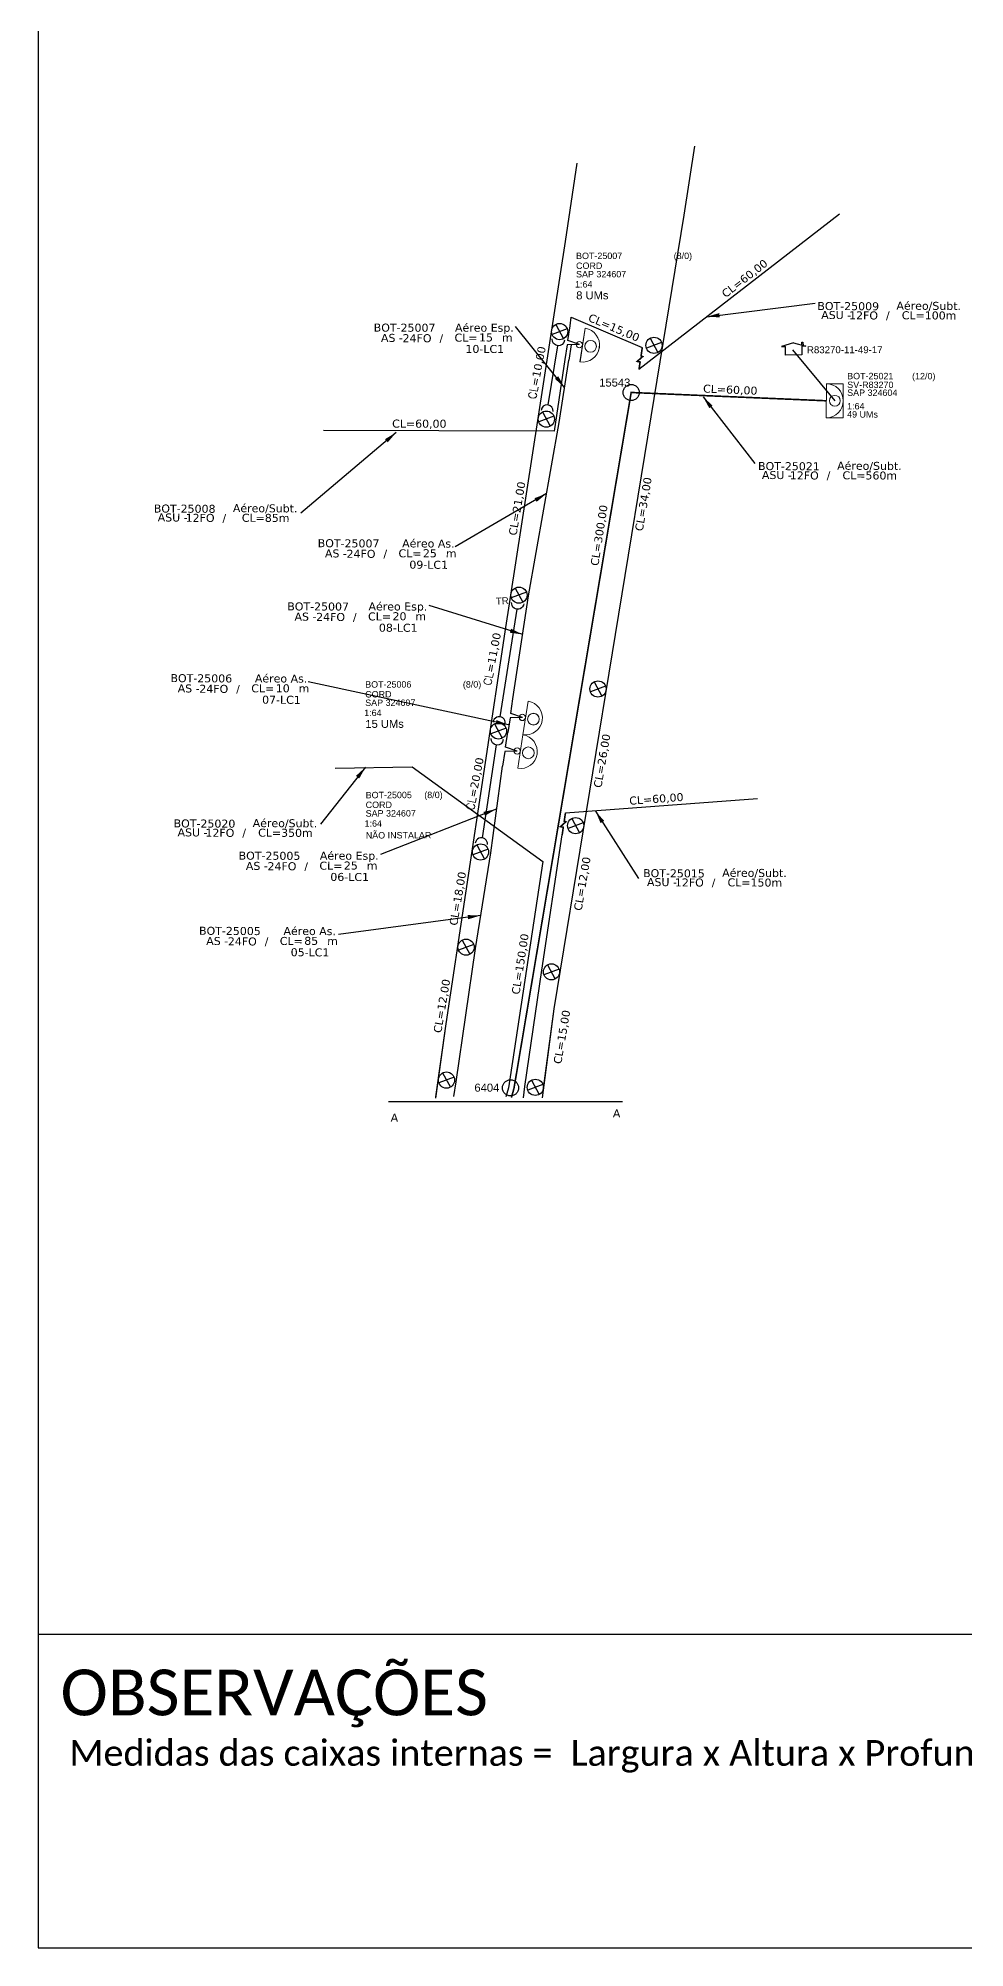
# Model space of a CAD drawing. Extents: x -89 to 749, y 705 to 1299.
# Drawn here: x -89.3 to 54.9, y 705 to 1002 of the extents above; entities that cross this region are included whole.
import ezdxf
from ezdxf.enums import TextEntityAlignment as Align

# ---------------------------------------------------------------- set-up
doc = ezdxf.new("R2010")
doc.units = 0
doc.linetypes.add('PHANTOM2', pattern=[1.25, 0.625, -0.125, 0.125, -0.125, 0.125, -0.125])
for name, color, linetype in [('10.1-Caixas Subterrâneas', 5, 'Continuous'), ('10.4-Postes', 1, 'Continuous'), ('CAP a instalar', 1, 'Continuous'), ('celulas gpon', 7, 'Continuous'), ('label_cabos', 7, 'Continuous'), ('Legenda', 1, 'Continuous'), ('QUADRA', 7, 'Continuous'), ('Subida Lateral', 5, 'Continuous'), ('surveys legendas', 7, 'Continuous')]:
    doc.layers.add(name, color=color, linetype=linetype)
for name, color, linetype, lineweight in [("20.0-LEGENDA DOS CDO'S", 1, 'Continuous', 0), ('20.1-CDO_INTERIOR', 1, 'Continuous', 0), ('20.2-CDO_POSTE', 1, 'Continuous', 5), ('20.6-CORDOALHA_SUPORTE', 7, 'Continuous', 25), ('CORDOALHA_SUPORTE', 7, 'Continuous', 25)]:
    doc.layers.add(name, color=color, linetype=linetype, lineweight=lineweight)
doc.layers.add('DROP DE CLIENTE', color=140, linetype='Continuous', plot=False)
doc.layers.add('EXTRA', color=50, linetype='Continuous', plot=False)
doc.styles.add('ARIAL', font='arial.ttf')
doc.styles.add('DIGICADE', font='arial.ttf')
doc.styles.add('ROMANS', font='romans')
doc.styles.add('siredit', font='verdana.ttf')
doc.styles.get("Standard").update_dxf_attribs({"font": 'arial.ttf'})
doc.styles.add('WMF-Calibri0', font='calibri.ttf')
doc.linetypes.add('FENCELINE1', pattern='A,0.25,-0.1,[133,ltypeshp.shx,S=0.1,R=0,X=-0.1,Y=0],-0.1,1', length=1.45)
doc.dimstyles.new('CC', dxfattribs={"dimtxt": 1, "dimasz": 2, "dimexe": 0.18, "dimexo": 0.0625, "dimgap": 0.09, "dimtad": 0, "dimdec": 0, "dimrnd": 1, "dimzin": 0, "dimdsep": 46, "dimtxsty": 'siredit', "dimblk": 'NONE', "dimcen": 0, "dimse1": 1, "dimse2": 1, "dimsd1": 1, "dimsd2": 1, "dimclrt": 7, "dimadec": 0, "dimazin": 0, "dimtfac": 1, "dimtdec": 0, "dimtofl": 0, "dimtmove": 0, "dimatfit": 3, "dimfxl": 0, "dimtolj": 1, "dimtzin": 0, "dimarcsym": 0})

# ---------------------------------------------------------------- blocks, each defined once
blk = doc.blocks.new('SURVEY_SURVEY')
for p, q in [((0, 0.0000152), (-0.0000151, 0.0000108)), ((-0.0000151, 0.0000108), (-0.0000104, 0.0000108)), ((-0.0000103, 0), (-0.0000103, 0.0000108)), ((0.0000103, 0), (-0.0000103, 0)), ((0, 0.0000152), (0.0000151, 0.0000108)), ((0.0000101, 0.0000159), (0.0000117, 0.0000159)), ((0.0000101, 0.0000123), (0.0000101, 0.0000159)), ((0.0000151, 0.0000108), (0.0000103, 0.0000108)), ((0.0000103, 0.0000108), (0.0000103, 0)), ((0.0000117, 0.0000159), (0.0000117, 0.0000119))]:
    blk.add_line(p, q)
blk = doc.blocks.new('*U72')
at = {"color": 0}
blk.add_line((2.14, -0.58), (-2.1, -0.68), dxfattribs=at)
for centre, radius in [((0, 0.38), 0.733), ((0.03, -1.03), 0.393)]:
    blk.add_circle(centre, radius, dxfattribs=at)
blk.add_arc((0.02, -0.63), 2.12, 1.3782, 181.3782, dxfattribs=at)
blk = doc.blocks.new('Inst CDOE-8 CAIXA DIST OPT CDOE 48F_8D C_SPL OPTAP')
at = {"layer": "20.0-LEGENDA DOS CDO'S", "color": 0}
for tag, p, style, flags in [('ID_ATIVIDADE', (0.12, 6.47), 'ARIAL', 3), ('FATOR', (7.92, 6.47), 'ARIAL', 1), ('QTDE', (0.23, -0.97), 'DIGICADE', 3)]:
    blk.add_attdef(tag, p, '', height=0.8, rotation=0.118, dxfattribs=dict(at, style=style, flags=flags))
at = {"layer": "20.0-LEGENDA DOS CDO'S", "color": 0, "style": 'ARIAL'}
for tag, p, height in [('CORDOALHA', (0.12, 4.02), 0.8), ('FID', (0.12, 5.25), 0.8), ('1:XX', (-0.01, 1.7), 0.8), ('SAP', (0.12, 2.96), 0.8), ('UMS', (0.14, 0.22), 1)]:
    blk.add_attdef(tag, p, '', height=height, rotation=0.118, dxfattribs=at)
blk.add_attdef('FIBRAS_UTILIZADAS', text='', height=0.8, rotation=0.118, dxfattribs=at).set_placement((13.48, 5.26), align=Align.CENTER)
blk = doc.blocks.new('MHMZ')
at = {"linetype": 'PHANTOM2'}
blk.add_circle((0, 0), 0.0000101, dxfattribs=at)
blk = doc.blocks.new('CDOE_CT_POSTE')
at = {"layer": "20.0-LEGENDA DOS CDO'S", "color": 0, "style": 'ARIAL'}
for tag, p in [('CDO_N', (0.12, 5.25)), ('CORDOALHA', (0.12, 4.02)), ('SAP', (0.12, 2.96)), ('1:XX', (0.14, 1.23)), ('UMS', (0.14, 0.22))]:
    blk.add_attdef(tag, p, '', height=0.68, rotation=0.118, dxfattribs=at)
blk.add_attdef('FIBRAS_UTILIZADAS', text='', height=0.68, rotation=0.118, dxfattribs=at).set_placement((7.83, 5.26), align=Align.CENTER)
blk = doc.blocks.new('Inst CORD ALUMINIO 4.8 MM 3F')
at = {"layer": '20.6-CORDOALHA_SUPORTE', "color": 0, "lineweight": 0, "style": 'ROMANS'}
blk.add_attdef('LANCE', text='', height=1, dxfattribs=at).set_placement((-0.54, -2.21), align=Align.RIGHT)
at = {"layer": '20.6-CORDOALHA_SUPORTE', "color": 0, "style": 'siredit'}
blk.add_attdef('QTDE', (-0.54, -2.21), '', height=1, rotation=359.69, dxfattribs=at)
at = {"layer": '20.6-CORDOALHA_SUPORTE', "color": 0, "lineweight": 0, "style": 'ROMANS'}
for tag, p, flags in [('FATOR', (-5.2, -4.44), 3), ('ID_ATIVIDADE', (-5.2, -6.67), 3), ('FID', (-5.2, -8.9), 1)]:
    blk.add_attdef(tag, p, '', height=1, dxfattribs=dict(at, flags=flags))
blk = doc.blocks.new('Inst CB AS CFOA-SM-AS-80-TS-24')
at = {"layer": 'label_cabos', "color": 0, "style": 'siredit'}
for tag, flags, p in [('ID_ATIVIDADE', 3, (1.31, 2.67)), ('FATOR', 1, (11.56, 2.55))]:
    blk.add_attdef(tag, text='', height=1, rotation=359.69, dxfattribs=dict(at, flags=flags)).set_placement(p, align=Align.MIDDLE_CENTER)
for tag, p in [('TIPO_CABO', (1.76, 0)), ('DESTINO_CABO', (3.13, 1.26)), ('CABO', (4.69, -0.05)), ('/', (7.71, -0.05)), ('LANCE', (10.81, 0)), ('TIPO_CABO', (13.11, 1.24)), ('UND', (15.96, 0)), ('FID', (13.15, -1.41))]:
    blk.add_attdef(tag, text='', height=1, rotation=359.69, dxfattribs=at).set_placement(p, align=Align.MIDDLE_CENTER)
blk.add_attdef('QTDE', (12.43, -0.47), '', height=1, rotation=359.69, dxfattribs=at)
blk = doc.blocks.new('_None')
blk = doc.blocks.new('Inst CB ESP CFOA-SM-AS-80-TS-24')
at = {"layer": 'label_cabos', "color": 0, "style": 'siredit'}
for tag, flags, p in [('ID_ATIVIDADE', 3, (1.31, 2.67)), ('FATOR', 1, (11.56, 2.55))]:
    blk.add_attdef(tag, text='', height=1, rotation=359.69, dxfattribs=dict(at, flags=flags)).set_placement(p, align=Align.MIDDLE_CENTER)
for tag, p in [('TIPO_CABO', (1.76, 0)), ('DESTINO_CABO', (3.13, 1.26)), ('CABO', (4.69, -0.05)), ('/', (7.71, -0.05)), ('LANCE', (10.81, 0)), ('TIPO_CABO', (13.11, 1.24)), ('UND', (15.96, 0)), ('FID', (13.15, -1.41))]:
    blk.add_attdef(tag, text='', height=1, rotation=359.69, dxfattribs=at).set_placement(p, align=Align.MIDDLE_CENTER)
blk.add_attdef('QTDE', (12.43, -0.47), '', height=1, rotation=359.69, dxfattribs=at)
blk = doc.blocks.new('LEGENDA DOS CABOS')
at = {"layer": 'EXTRA', "color": 0, "style": 'siredit'}
for tag, p in [('ID', (4.6, 0.97)), ('XX', (9.03, 0.97))]:
    blk.add_attdef(tag, text='', height=0.48, rotation=359.69, dxfattribs=at).set_placement(p, align=Align.MIDDLE_CENTER)
at = {"layer": 'Legenda', "color": 0, "style": 'siredit'}
for tag, p in [('TIPO_CABO', (1.31, 0)), ('CABO', (4.69, -0.05)), ('/', (6.81, -0.05)), ('METROS', (10.03, -0.05))]:
    blk.add_attdef(tag, text='', height=0.8, rotation=359.69, dxfattribs=at).set_placement(p, align=Align.MIDDLE_CENTER)

msp = doc.modelspace()

# ---------------------------------------------------------------- linework, layer by layer
msp.add_lwpolyline([(-89.32, 705.02), (749.25, 705.02), (749.25, 1299.02), (-89.32, 1299.02), (-89.32, 705.02)])
at = {"color": 3}
msp.add_lwpolyline([(-34.79, 836.67), (1.62, 836.67)], dxfattribs=at)
at = {"color": 7}
msp.add_lwpolyline([(-89.24, 753.78), (237.71, 753.78)], dxfattribs=at)
at = {"layer": '10.4-Postes', "color": 10}
for points in [[(-6.97, 956.83), (-9.33, 955.95)], [(-8.75, 957.5), (-7.55, 955.28)], [(7.72, 954.7), (5.36, 953.81)], [(5.94, 955.36), (7.14, 953.14)], [(-9.04, 943.22), (-11.41, 942.34)], [(-10.82, 943.89), (-9.62, 941.67)], [(-13.3, 915.84), (-15.67, 914.96)], [(-15.09, 916.51), (-13.88, 914.29)], [(-0.99, 901.25), (-3.36, 900.37)], [(-2.78, 901.92), (-1.57, 899.7)], [(-16.49, 894.73), (-18.86, 893.84)], [(-18.27, 895.4), (-17.07, 893.17)], [(-4.48, 880), (-6.84, 879.11)], [(-6.26, 880.66), (-5.06, 878.44)], [(-21.06, 876.58), (-19.86, 874.35)], [(-19.28, 875.91), (-21.64, 875.02)], [(-23.31, 861.76), (-22.1, 859.54)], [(-21.52, 861.09), (-23.89, 860.21)], [(-8.24, 857.25), (-10.6, 856.37)], [(-10.02, 857.92), (-8.82, 855.7)], [(-26.37, 841.09), (-25.16, 838.87)], [(-24.58, 840.42), (-26.95, 839.54)], [(-10.74, 839.29), (-13.11, 838.41)], [(-12.53, 839.96), (-11.32, 837.74)]]:
    msp.add_lwpolyline(points, dxfattribs=at)
for centre in [(-8.15, 956.39), (6.54, 954.25), (-10.22, 942.78), (-14.48, 915.4), (-2.18, 900.81), (-17.67, 894.28), (-5.66, 879.55), (-20.46, 875.46), (-22.71, 860.65), (-9.42, 856.81), (-25.76, 839.98), (-11.93, 838.85)]:
    msp.add_circle(centre, 1.26, dxfattribs=at)
at = {"layer": '20.1-CDO_INTERIOR', "color": 1, "lineweight": 18}
msp.add_lwpolyline([(36.01, 942.98), (36.01, 948.27), (33.37, 948.27), (33.36, 942.98)], close=True, dxfattribs=at)
msp.add_circle((34.69, 945.63), 0.846, dxfattribs=at)
msp.add_arc((33.36, 945.63), 2.65, 269.9724, 89.9724, dxfattribs=at)
at = {"layer": 'CAP a instalar', "color": 252, "ltscale": 5}
msp.add_lwpolyline([(35.44, 974.65), (4.2, 950.49)], dxfattribs=at)
at = {"layer": 'CAP a instalar', "color": 252, "linetype": 'FENCELINE1', "ltscale": 5}
for points in [[(-5.06, 954.37), (-6.88, 955), (-6.52, 957.29)], [(-6.52, 957.29), (-6.34, 958.64), (4.72, 953.91)], [(-5.06, 954.37), (-6.98, 954.32), (-7.34, 952.03)], [(-7.34, 952.03), (-9.02, 940.91), (-44.88, 941)], [(-13.78, 837.24), (-13.55, 838.99), (-10.9, 857.07), (-7.75, 878.13)]]:
    msp.add_lwpolyline(points, dxfattribs=at)
at = {"layer": 'CAP a instalar', "color": 7, "linetype": 'FENCELINE1'}
for points in [[(-5.28, 954.4), (-6.36, 954.34), (-6.73, 951.93)], [(-15.41, 899.3), (-12.97, 915.29), (-8.22, 942.25), (-6.73, 951.93)], [(-13.95, 896.38), (-15.76, 897.01), (-15.41, 899.3)], [(-14.76, 891.15), (-16.57, 891.78), (-16.22, 894.07)], [(-13.95, 896.38), (-15.87, 896.33), (-16.22, 894.04)], [(-14.76, 891.15), (-16.68, 891.1), (-17.03, 888.81)], [(-24.6, 837.42), (-24.27, 839.72), (-21.26, 860.44), (-18.87, 875.34), (-17.03, 888.81)]]:
    msp.add_lwpolyline(points, dxfattribs=at)
at = {"layer": 'CAP a instalar', "color": 1, "ltscale": 5, "const_width": 0.249}
msp.add_lwpolyline([(33.36, 945.63), (2.99, 946.92), (-15.25, 838.72), (-15.65, 837.25)], dxfattribs=at)
at = {"layer": 'CAP a instalar', "color": 8, "ltscale": 5}
msp.add_lwpolyline([(-43.09, 888.48), (-31.11, 888.68), (-10.75, 873.97), (-16.13, 838.78), (-16.52, 837.35)], dxfattribs=at)
at = {"layer": 'CAP a instalar', "color": 8, "linetype": 'FENCELINE1', "ltscale": 5}
msp.add_lwpolyline([(-7.24, 881.55), (22.65, 883.76)], dxfattribs=at)
at = {"layer": 'CORDOALHA_SUPORTE'}
for points in [[(-8.5, 954.2), (-9.99, 944.98)], [(-14.82, 913.22), (-17.44, 896.49)], [(-18.01, 892.1), (-20.23, 877.67)]]:
    msp.add_lwpolyline(points, dxfattribs=at)
for points in [[(-7.4, 955.04, -1), (-9.29, 955.24)], [(-9.15, 943.94, 1), (-11.04, 944.13)], [(-13.73, 914.06, -1), (-15.62, 914.25)], [(-16.6, 895.44, 1), (-18.49, 895.64)], [(-16.92, 892.94, -1), (-18.81, 893.13)], [(-19.38, 876.62, 1), (-21.27, 876.82)]]:
    msp.add_lwpolyline(points, format="xyb", dxfattribs=at)
at = {"layer": 'DROP DE CLIENTE'}
msp.add_lwpolyline([(28.12, 953.53), (34.69, 945.63)], dxfattribs=at)
at = {"layer": 'QUADRA', "color": 4}
for points in [[(12.86, 985.23), (11.17, 974.49), (6.04, 943.11), (-9.06, 851.06), (-10.89, 837.24)], [(12.86, 985.23), (11.17, 974.49), (6.04, 943.11), (-9.06, 851.06), (-10.79, 837.96)], [(-27.44, 837.18), (-25.8, 848.74), (-16.65, 909.67), (-7.26, 970.41), (-5.43, 982.57)], [(-27.41, 837.39), (-25.8, 848.74), (-16.65, 909.67), (-7.26, 970.41), (-5.43, 982.57)]]:
    msp.add_lwpolyline(points, dxfattribs=at)
at = {"layer": 'Subida Lateral', "color": 252, "const_width": 0.249}
for points in [[(4.2, 950.49), (4.38, 951.66), (3.93, 951.76), (4.78, 952.51), (4.53, 952.6), (4.72, 953.91)], [(-7.75, 878.13), (-7.58, 879.3), (-8.02, 879.4), (-7.18, 880.15), (-7.43, 880.25), (-7.24, 881.55)]]:
    msp.add_lwpolyline(points, dxfattribs=at)

# ---------------------------------------------------------------- block references
at = {"color": 0, "lineweight": 0}
ref = msp.add_blockref('Inst CORD ALUMINIO 4.8 MM 3F', (-25.88, 908.02), dxfattribs=dict(at, xscale=1.244769752895309, yscale=1.244769752895309, zscale=1.244769752895309, rotation=79.3694064415638))
ref.add_attrib('QTDE', '10,00', (-11.21, 949.16), dxfattribs={"layer": '20.6-CORDOALHA_SUPORTE', "color": 0, "height": 1.245, "rotation": 79.0594, "style": 'siredit'})
ref.add_attrib('LANCE', 'CL=', dxfattribs={"layer": '20.6-CORDOALHA_SUPORTE', "color": 0, "lineweight": 0, "height": 1.245, "rotation": 79.3694, "style": 'ROMANS'}).set_placement((-11.21, 949.16), align=Align.RIGHT)
ref = msp.add_blockref('Inst CORD ALUMINIO 4.8 MM 3F', (-32.69, 862.52), dxfattribs=dict(at, xscale=1.244769752895309, yscale=1.244769752895309, zscale=1.244769752895309, rotation=79.3694064415638))
ref.add_attrib('QTDE', '11,00', (-18.19, 904.63), dxfattribs={"layer": '20.6-CORDOALHA_SUPORTE', "color": 0, "height": 1.245, "rotation": 79.0594, "style": 'siredit'})
ref.add_attrib('LANCE', 'CL=', dxfattribs={"layer": '20.6-CORDOALHA_SUPORTE', "color": 0, "lineweight": 0, "height": 1.245, "rotation": 79.3694, "style": 'ROMANS'}).set_placement((-18.19, 904.63), align=Align.RIGHT)
ref = msp.add_blockref('Inst CORD ALUMINIO 4.8 MM 3F', (-35.91, 842.37), dxfattribs=dict(at, xscale=1.244769752895309, yscale=1.244769752895309, zscale=1.244769752895309, rotation=79.3694064415638))
ref.add_attrib('QTDE', '20,00', (-20.87, 885.22), dxfattribs={"layer": '20.6-CORDOALHA_SUPORTE', "color": 0, "height": 1.245, "rotation": 79.0594, "style": 'siredit'})
ref.add_attrib('LANCE', 'CL=', dxfattribs={"layer": '20.6-CORDOALHA_SUPORTE', "color": 0, "lineweight": 0, "height": 1.245, "rotation": 79.3694, "style": 'ROMANS'}).set_placement((-20.87, 885.22), align=Align.RIGHT)
at = {"layer": '10.1-Caixas Subterrâneas', "xscale": 124476.9752895308, "yscale": 124476.9752895308, "zscale": 124476.9752895308}
for p in [(2.99, 946.92), (-15.79, 838.77)]:
    msp.add_blockref('MHMZ', p, dxfattribs=at)
at = {"layer": "20.0-LEGENDA DOS CDO'S", "color": 7, "lineweight": 0, "xscale": 1.244769752895309, "yscale": 1.244769752895309, "zscale": 1.244769752895309}
for p, values in [((-5.74, 961.13), {'FID': 'BOT-25007', 'CORDOALHA': 'CORD', 'SAP': 'SAP 324607', '1:XX': '1:64', 'UMS': '8 UMs', 'FIBRAS_UTILIZADAS': '(8/0)'}), ((-38.56, 894.48), {'FID': 'BOT-25006', 'CORDOALHA': 'CORD', 'SAP': 'SAP 324607', '1:XX': '1:64', 'UMS': '15 UMs', 'FIBRAS_UTILIZADAS': '(8/0)'})]:
    msp.add_blockref('Inst CDOE-8 CAIXA DIST OPT CDOE 48F_8D C_SPL OPTAP', p, dxfattribs=at).add_auto_attribs(values)
at = {"layer": "20.0-LEGENDA DOS CDO'S", "color": 252}
ref = msp.add_blockref('CDOE_CT_POSTE', (-38.49, 877.28), dxfattribs=dict(at, xscale=1.244769752895309, yscale=1.244769752895309, zscale=1.244769752895309))
ref.add_attrib('CDO_N', 'BOT-25005', (-38.34, 883.81), dxfattribs={"color": 0, "height": 0.996, "rotation": 0.118, "style": 'ARIAL'})
ref.add_attrib('CORDOALHA', 'CORD', (-38.34, 882.29), dxfattribs={"color": 0, "height": 0.996, "rotation": 0.118, "style": 'ARIAL'})
ref.add_attrib('SAP', 'SAP 324607', (-38.34, 880.96), dxfattribs={"color": 0, "height": 0.996, "rotation": 0.118, "style": 'ARIAL'})
ref.add_attrib('1:XX', '1:64', (-38.51, 879.39), dxfattribs={"color": 0, "height": 0.996, "rotation": 0.118, "style": 'ARIAL'})
ref.add_attrib('UMS', 'NÃO INSTALAR', (-38.32, 877.55), dxfattribs={"color": 0, "height": 0.9958, "rotation": 0.118, "style": 'ARIAL'})
ref.add_attrib('FIBRAS_UTILIZADAS', '     (8/0)', dxfattribs={"color": 0, "height": 0.996, "rotation": 0.118, "style": 'ARIAL'}).set_placement((-28.75, 883.83), align=Align.CENTER)
at = {"layer": '20.2-CDO_POSTE', "color": 7, "yscale": 1.244769752895309, "zscale": 1.244769752895309}
for p, xscale, rotation in [((-3.8, 954.18), 1.244769752895309, 259.8382779324186), ((-3.8, 954.17), -1.244769752895309, 262.5946118285412), ((-12.69, 896.18), -1.244769752895309, 262.5946118285412)]:
    msp.add_blockref('*U72', p, dxfattribs=dict(at, xscale=xscale, rotation=rotation))
at = {"layer": '20.2-CDO_POSTE', "xscale": 1.244769752895309, "yscale": 1.244769752895309, "zscale": 1.244769752895309, "rotation": 259.8382779324186}
msp.add_blockref('*U72', (-12.69, 896.19), dxfattribs=at)
at = {"layer": '20.2-CDO_POSTE', "color": 8, "xscale": 1.244769752895309, "yscale": 1.244769752895309, "zscale": 1.244769752895309, "rotation": 259.8388394636984}
msp.add_blockref('*U72', (-13.49, 890.96), dxfattribs=at)
at = {"layer": 'label_cabos', "color": 0, "lineweight": 0}
ref = msp.add_blockref('LEGENDA DOS CABOS', (31.49, 958.32), dxfattribs=dict(at, xscale=1.244769752895309, yscale=1.244769752895309, zscale=1.244769752895309))
ref.add_attrib('ID', 'BOT-25009', dxfattribs={"color": 0, "height": 1.245, "rotation": 359.69, "style": 'siredit'}).set_placement((36.77, 960.35), align=Align.MIDDLE_CENTER)
ref.add_attrib('CABO', '12FO', dxfattribs={"color": 0, "height": 1.245, "rotation": 359.69, "style": 'siredit'}).set_placement((39.16, 958.91), align=Align.MIDDLE_CENTER)
ref.add_attrib('METROS', 'CL=100m', dxfattribs={"color": 0, "height": 1.245, "rotation": 359.69, "style": 'siredit'}).set_placement((49.36, 958.91), align=Align.MIDDLE_CENTER)
ref.add_attrib('XX', 'Aéreo/Subt.', dxfattribs={"color": 0, "height": 1.2448, "rotation": 359.69, "style": 'siredit'}).set_placement((49.3, 960.4), align=Align.MIDDLE_CENTER)
ref.add_attrib('/', '/', dxfattribs={"color": 0, "height": 1.24, "rotation": 359.69, "style": 'siredit'}).set_placement((42.93, 958.91), align=Align.MIDDLE_CENTER)
ref.add_attrib('TIPO_CABO', 'ASU -', dxfattribs={"color": 0, "height": 1.245, "rotation": 359.69, "style": 'siredit'}).set_placement((34.9, 958.97), align=Align.MIDDLE_CENTER)
at = {"layer": 'label_cabos'}
ref = msp.add_blockref('Inst CB ESP CFOA-SM-AS-80-TS-24', (-36.17, 955.41), dxfattribs=dict(at, xscale=1.244769752895308, yscale=1.244769752895309, zscale=1.244769752895309, rotation=0.131564278574055))
ref.add_attrib('DESTINO_CABO', 'BOT-25007', dxfattribs={"color": 0, "height": 1.245, "rotation": 359.8216, "style": 'siredit'}).set_placement((-32.28, 957), align=Align.MIDDLE_CENTER)
ref.add_attrib('TIPO_CABO', 'Aéreo Esp.', dxfattribs={"color": 0, "height": 1.245, "rotation": 359.8216, "style": 'siredit'}).set_placement((-19.86, 957), align=Align.MIDDLE_CENTER)
ref.add_attrib('CABO', '24FO', dxfattribs={"color": 0, "height": 1.245, "rotation": 359.8216, "style": 'siredit'}).set_placement((-30.34, 955.36), align=Align.MIDDLE_CENTER)
ref.add_attrib('/', '/', dxfattribs={"color": 0, "height": 1.24, "rotation": 359.8216, "style": 'siredit'}).set_placement((-26.57, 955.37), align=Align.MIDDLE_CENTER)
ref.add_attrib('TIPO_CABO', 'AS - ', dxfattribs={"color": 0, "height": 1.245, "rotation": 359.8216, "style": 'siredit'}).set_placement((-33.98, 955.41), align=Align.MIDDLE_CENTER)
ref.add_attrib('FID', '10-LC1', dxfattribs={"color": 0, "height": 1.245, "rotation": 359.8216, "style": 'siredit'}).set_placement((-19.8, 953.69), align=Align.MIDDLE_CENTER)
ref.add_attrib('LANCE', 'CL=', dxfattribs={"color": 0, "height": 1.245, "rotation": 359.8216, "style": 'siredit'}).set_placement((-22.72, 955.45), align=Align.MIDDLE_CENTER)
ref.add_attrib('QTDE', '15', (-20.7, 954.86), dxfattribs={"color": 0, "height": 1.245, "rotation": 359.8216, "style": 'siredit'})
ref.add_attrib('UND', 'm', dxfattribs={"color": 0, "height": 1.24, "rotation": 359.8216, "style": 'siredit'}).set_placement((-16.3, 955.46), align=Align.MIDDLE_CENTER)
at = {"layer": 'label_cabos', "color": 0, "lineweight": 0}
ref = msp.add_blockref('LEGENDA DOS CABOS', (22.26, 933.43), dxfattribs=dict(at, xscale=1.244769752895309, yscale=1.244769752895309, zscale=1.244769752895309))
ref.add_attrib('ID', 'BOT-25021', dxfattribs={"color": 0, "height": 1.245, "rotation": 359.69, "style": 'siredit'}).set_placement((27.54, 935.46), align=Align.MIDDLE_CENTER)
ref.add_attrib('CABO', '12FO', dxfattribs={"color": 0, "height": 1.245, "rotation": 359.69, "style": 'siredit'}).set_placement((29.93, 934.02), align=Align.MIDDLE_CENTER)
ref.add_attrib('METROS', 'CL=560m', dxfattribs={"color": 0, "height": 1.245, "rotation": 359.69, "style": 'siredit'}).set_placement((40.13, 934.02), align=Align.MIDDLE_CENTER)
ref.add_attrib('XX', 'Aéreo/Subt.', dxfattribs={"color": 0, "height": 1.2448, "rotation": 359.69, "style": 'siredit'}).set_placement((40.07, 935.51), align=Align.MIDDLE_CENTER)
ref.add_attrib('/', '/', dxfattribs={"color": 0, "height": 1.24, "rotation": 359.69, "style": 'siredit'}).set_placement((33.7, 934.02), align=Align.MIDDLE_CENTER)
ref.add_attrib('TIPO_CABO', 'ASU -', dxfattribs={"color": 0, "height": 1.245, "rotation": 359.69, "style": 'siredit'}).set_placement((25.67, 934.08), align=Align.MIDDLE_CENTER)
ref = msp.add_blockref('LEGENDA DOS CABOS', (-71.79, 926.83), dxfattribs=dict(at, xscale=1.244769752895309, yscale=1.244769752895309, zscale=1.244769752895309))
ref.add_attrib('ID', 'BOT-25008', dxfattribs={"color": 0, "height": 1.245, "rotation": 359.69, "style": 'siredit'}).set_placement((-66.51, 928.85), align=Align.MIDDLE_CENTER)
ref.add_attrib('CABO', '12FO', dxfattribs={"color": 0, "height": 1.245, "rotation": 359.69, "style": 'siredit'}).set_placement((-64.11, 927.42), align=Align.MIDDLE_CENTER)
ref.add_attrib('METROS', 'CL=85m', dxfattribs={"color": 0, "height": 1.245, "rotation": 359.69, "style": 'siredit'}).set_placement((-53.91, 927.42), align=Align.MIDDLE_CENTER)
ref.add_attrib('XX', 'Aéreo/Subt.', dxfattribs={"color": 0, "height": 1.2448, "rotation": 359.69, "style": 'siredit'}).set_placement((-53.98, 928.91), align=Align.MIDDLE_CENTER)
ref.add_attrib('/', '/', dxfattribs={"color": 0, "height": 1.24, "rotation": 359.69, "style": 'siredit'}).set_placement((-60.34, 927.42), align=Align.MIDDLE_CENTER)
ref.add_attrib('TIPO_CABO', 'ASU -', dxfattribs={"color": 0, "height": 1.245, "rotation": 359.69, "style": 'siredit'}).set_placement((-68.38, 927.48), align=Align.MIDDLE_CENTER)
at = {"layer": 'label_cabos'}
ref = msp.add_blockref('Inst CB AS CFOA-SM-AS-80-TS-24', (-44.9, 921.89), dxfattribs=dict(at, xscale=1.244769752895309, yscale=1.244769752895309, zscale=1.244769752895309))
ref.add_attrib('DESTINO_CABO', 'BOT-25007', dxfattribs={"color": 0, "height": 1.245, "rotation": 359.69, "style": 'siredit'}).set_placement((-41, 923.46), align=Align.MIDDLE_CENTER)
ref.add_attrib('TIPO_CABO', 'Aéreo As.', dxfattribs={"color": 0, "height": 1.245, "rotation": 359.69, "style": 'siredit'}).set_placement((-28.58, 923.44), align=Align.MIDDLE_CENTER)
ref.add_attrib('CABO', '24FO', dxfattribs={"color": 0, "height": 1.245, "rotation": 359.69, "style": 'siredit'}).set_placement((-39.06, 921.83), align=Align.MIDDLE_CENTER)
ref.add_attrib('/', '/', dxfattribs={"color": 0, "height": 1.24, "rotation": 359.69, "style": 'siredit'}).set_placement((-35.3, 921.83), align=Align.MIDDLE_CENTER)
ref.add_attrib('TIPO_CABO', 'AS - ', dxfattribs={"color": 0, "height": 1.245, "rotation": 359.69, "style": 'siredit'}).set_placement((-42.7, 921.89), align=Align.MIDDLE_CENTER)
ref.add_attrib('FID', '09-LC1', dxfattribs={"color": 0, "height": 1.245, "rotation": 359.69, "style": 'siredit'}).set_placement((-28.53, 920.13), align=Align.MIDDLE_CENTER)
ref.add_attrib('LANCE', 'CL=', dxfattribs={"color": 0, "height": 1.245, "rotation": 359.69, "style": 'siredit'}).set_placement((-31.44, 921.9), align=Align.MIDDLE_CENTER)
ref.add_attrib('QTDE', '25', (-29.43, 921.3), dxfattribs={"color": 0, "height": 1.245, "rotation": 359.69, "style": 'siredit'})
ref.add_attrib('UND', 'm', dxfattribs={"color": 0, "height": 1.24, "rotation": 359.69, "style": 'siredit'}).set_placement((-25.03, 921.9), align=Align.MIDDLE_CENTER)
ref = msp.add_blockref('Inst CB ESP CFOA-SM-AS-80-TS-24', (-49.64, 912.06), dxfattribs=dict(at, xscale=1.244769752895308, yscale=1.244769752895309, zscale=1.244769752895309, rotation=0.1315642785740551))
ref.add_attrib('DESTINO_CABO', 'BOT-25007', dxfattribs={"color": 0, "height": 1.245, "rotation": 359.8216, "style": 'siredit'}).set_placement((-45.74, 913.64), align=Align.MIDDLE_CENTER)
ref.add_attrib('TIPO_CABO', 'Aéreo Esp.', dxfattribs={"color": 0, "height": 1.245, "rotation": 359.8216, "style": 'siredit'}).set_placement((-33.32, 913.64), align=Align.MIDDLE_CENTER)
ref.add_attrib('CABO', '24FO', dxfattribs={"color": 0, "height": 1.245, "rotation": 359.8216, "style": 'siredit'}).set_placement((-43.8, 912.01), align=Align.MIDDLE_CENTER)
ref.add_attrib('/', '/', dxfattribs={"color": 0, "height": 1.24, "rotation": 359.8216, "style": 'siredit'}).set_placement((-40.03, 912.02), align=Align.MIDDLE_CENTER)
ref.add_attrib('TIPO_CABO', 'AS - ', dxfattribs={"color": 0, "height": 1.245, "rotation": 359.8216, "style": 'siredit'}).set_placement((-47.44, 912.06), align=Align.MIDDLE_CENTER)
ref.add_attrib('FID', '08-LC1', dxfattribs={"color": 0, "height": 1.245, "rotation": 359.8216, "style": 'siredit'}).set_placement((-33.27, 910.33), align=Align.MIDDLE_CENTER)
ref.add_attrib('LANCE', 'CL=', dxfattribs={"color": 0, "height": 1.245, "rotation": 359.8216, "style": 'siredit'}).set_placement((-36.18, 912.09), align=Align.MIDDLE_CENTER)
ref.add_attrib('QTDE', '20', (-34.16, 911.5), dxfattribs={"color": 0, "height": 1.245, "rotation": 359.8216, "style": 'siredit'})
ref.add_attrib('UND', 'm', dxfattribs={"color": 0, "height": 1.24, "rotation": 359.8216, "style": 'siredit'}).set_placement((-29.77, 912.11), align=Align.MIDDLE_CENTER)
ref = msp.add_blockref('Inst CB AS CFOA-SM-AS-80-TS-24', (-67.81, 900.89), dxfattribs=dict(at, xscale=1.244769752895309, yscale=1.244769752895309, zscale=1.244769752895309))
ref.add_attrib('DESTINO_CABO', 'BOT-25006', dxfattribs={"color": 0, "height": 1.245, "rotation": 359.69, "style": 'siredit'}).set_placement((-63.92, 902.47), align=Align.MIDDLE_CENTER)
ref.add_attrib('TIPO_CABO', 'Aéreo As.', dxfattribs={"color": 0, "height": 1.245, "rotation": 359.69, "style": 'siredit'}).set_placement((-51.5, 902.44), align=Align.MIDDLE_CENTER)
ref.add_attrib('CABO', '24FO', dxfattribs={"color": 0, "height": 1.245, "rotation": 359.69, "style": 'siredit'}).set_placement((-61.98, 900.83), align=Align.MIDDLE_CENTER)
ref.add_attrib('/', '/', dxfattribs={"color": 0, "height": 1.24, "rotation": 359.69, "style": 'siredit'}).set_placement((-58.21, 900.83), align=Align.MIDDLE_CENTER)
ref.add_attrib('TIPO_CABO', 'AS - ', dxfattribs={"color": 0, "height": 1.245, "rotation": 359.69, "style": 'siredit'}).set_placement((-65.62, 900.89), align=Align.MIDDLE_CENTER)
ref.add_attrib('FID', '07-LC1', dxfattribs={"color": 0, "height": 1.245, "rotation": 359.69, "style": 'siredit'}).set_placement((-51.45, 899.13), align=Align.MIDDLE_CENTER)
ref.add_attrib('LANCE', 'CL=', dxfattribs={"color": 0, "height": 1.245, "rotation": 359.69, "style": 'siredit'}).set_placement((-54.36, 900.9), align=Align.MIDDLE_CENTER)
ref.add_attrib('QTDE', '10', (-52.34, 900.3), dxfattribs={"color": 0, "height": 1.245, "rotation": 359.69, "style": 'siredit'})
ref.add_attrib('UND', 'm', dxfattribs={"color": 0, "height": 1.24, "rotation": 359.69, "style": 'siredit'}).set_placement((-47.94, 900.9), align=Align.MIDDLE_CENTER)
at = {"layer": 'label_cabos', "color": 0, "lineweight": 0}
ref = msp.add_blockref('LEGENDA DOS CABOS', (-68.7, 877.85), dxfattribs=dict(at, xscale=1.244769752895309, yscale=1.244769752895309, zscale=1.244769752895309))
ref.add_attrib('ID', 'BOT-25020', dxfattribs={"color": 0, "height": 1.245, "rotation": 359.69, "style": 'siredit'}).set_placement((-63.43, 879.88), align=Align.MIDDLE_CENTER)
ref.add_attrib('CABO', '12FO', dxfattribs={"color": 0, "height": 1.245, "rotation": 359.69, "style": 'siredit'}).set_placement((-61.03, 878.44), align=Align.MIDDLE_CENTER)
ref.add_attrib('METROS', 'CL=350m', dxfattribs={"color": 0, "height": 1.245, "rotation": 359.69, "style": 'siredit'}).set_placement((-50.83, 878.44), align=Align.MIDDLE_CENTER)
ref.add_attrib('XX', 'Aéreo/Subt.', dxfattribs={"color": 0, "height": 1.2448, "rotation": 359.69, "style": 'siredit'}).set_placement((-50.9, 879.93), align=Align.MIDDLE_CENTER)
ref.add_attrib('/', '/', dxfattribs={"color": 0, "height": 1.24, "rotation": 359.69, "style": 'siredit'}).set_placement((-57.26, 878.44), align=Align.MIDDLE_CENTER)
ref.add_attrib('TIPO_CABO', 'ASU -', dxfattribs={"color": 0, "height": 1.245, "rotation": 359.69, "style": 'siredit'}).set_placement((-65.29, 878.5), align=Align.MIDDLE_CENTER)
at = {"layer": 'label_cabos'}
ref = msp.add_blockref('Inst CB ESP CFOA-SM-AS-80-TS-24', (-57.2, 873.29), dxfattribs=dict(at, xscale=1.244769752895308, yscale=1.244769752895309, zscale=1.244769752895309, rotation=0.1315642785740551))
ref.add_attrib('DESTINO_CABO', 'BOT-25005', dxfattribs={"color": 0, "height": 1.245, "rotation": 359.8216, "style": 'siredit'}).set_placement((-53.31, 874.87), align=Align.MIDDLE_CENTER)
ref.add_attrib('TIPO_CABO', 'Aéreo Esp.', dxfattribs={"color": 0, "height": 1.245, "rotation": 359.8216, "style": 'siredit'}).set_placement((-40.89, 874.88), align=Align.MIDDLE_CENTER)
ref.add_attrib('CABO', '24FO', dxfattribs={"color": 0, "height": 1.245, "rotation": 359.8216, "style": 'siredit'}).set_placement((-51.37, 873.24), align=Align.MIDDLE_CENTER)
ref.add_attrib('/', '/', dxfattribs={"color": 0, "height": 1.24, "rotation": 359.8216, "style": 'siredit'}).set_placement((-47.6, 873.25), align=Align.MIDDLE_CENTER)
ref.add_attrib('TIPO_CABO', 'AS - ', dxfattribs={"color": 0, "height": 1.245, "rotation": 359.8216, "style": 'siredit'}).set_placement((-55.01, 873.29), align=Align.MIDDLE_CENTER)
ref.add_attrib('FID', '06-LC1', dxfattribs={"color": 0, "height": 1.245, "rotation": 359.8216, "style": 'siredit'}).set_placement((-40.83, 871.57), align=Align.MIDDLE_CENTER)
ref.add_attrib('LANCE', 'CL=', dxfattribs={"color": 0, "height": 1.245, "rotation": 359.8216, "style": 'siredit'}).set_placement((-43.75, 873.32), align=Align.MIDDLE_CENTER)
ref.add_attrib('QTDE', '25', (-41.73, 872.73), dxfattribs={"color": 0, "height": 1.245, "rotation": 359.8216, "style": 'siredit'})
ref.add_attrib('UND', 'm', dxfattribs={"color": 0, "height": 1.24, "rotation": 359.8216, "style": 'siredit'}).set_placement((-37.33, 873.34), align=Align.MIDDLE_CENTER)
at = {"layer": 'label_cabos', "color": 0, "lineweight": 0}
ref = msp.add_blockref('LEGENDA DOS CABOS', (4.37, 870.12), dxfattribs=dict(at, xscale=1.244769752895309, yscale=1.244769752895309, zscale=1.244769752895309))
ref.add_attrib('ID', 'BOT-25015', dxfattribs={"color": 0, "height": 1.245, "rotation": 359.69, "style": 'siredit'}).set_placement((9.65, 872.14), align=Align.MIDDLE_CENTER)
ref.add_attrib('CABO', '12FO', dxfattribs={"color": 0, "height": 1.245, "rotation": 359.69, "style": 'siredit'}).set_placement((12.04, 870.71), align=Align.MIDDLE_CENTER)
ref.add_attrib('METROS', 'CL=150m', dxfattribs={"color": 0, "height": 1.245, "rotation": 359.69, "style": 'siredit'}).set_placement((22.24, 870.71), align=Align.MIDDLE_CENTER)
ref.add_attrib('XX', 'Aéreo/Subt.', dxfattribs={"color": 0, "height": 1.2448, "rotation": 359.69, "style": 'siredit'}).set_placement((22.18, 872.2), align=Align.MIDDLE_CENTER)
ref.add_attrib('/', '/', dxfattribs={"color": 0, "height": 1.24, "rotation": 359.69, "style": 'siredit'}).set_placement((15.81, 870.71), align=Align.MIDDLE_CENTER)
ref.add_attrib('TIPO_CABO', 'ASU -', dxfattribs={"color": 0, "height": 1.245, "rotation": 359.69, "style": 'siredit'}).set_placement((7.78, 870.77), align=Align.MIDDLE_CENTER)
at = {"layer": 'label_cabos'}
ref = msp.add_blockref('Inst CB AS CFOA-SM-AS-80-TS-24', (-63.37, 861.61), dxfattribs=dict(at, xscale=1.244769752895309, yscale=1.244769752895309, zscale=1.244769752895309))
ref.add_attrib('DESTINO_CABO', 'BOT-25005', dxfattribs={"color": 0, "height": 1.245, "rotation": 359.69, "style": 'siredit'}).set_placement((-59.47, 863.18), align=Align.MIDDLE_CENTER)
ref.add_attrib('TIPO_CABO', 'Aéreo As.', dxfattribs={"color": 0, "height": 1.245, "rotation": 359.69, "style": 'siredit'}).set_placement((-47.05, 863.16), align=Align.MIDDLE_CENTER)
ref.add_attrib('CABO', '24FO', dxfattribs={"color": 0, "height": 1.245, "rotation": 359.69, "style": 'siredit'}).set_placement((-57.54, 861.55), align=Align.MIDDLE_CENTER)
ref.add_attrib('/', '/', dxfattribs={"color": 0, "height": 1.24, "rotation": 359.69, "style": 'siredit'}).set_placement((-53.77, 861.55), align=Align.MIDDLE_CENTER)
ref.add_attrib('TIPO_CABO', 'AS - ', dxfattribs={"color": 0, "height": 1.245, "rotation": 359.69, "style": 'siredit'}).set_placement((-61.18, 861.61), align=Align.MIDDLE_CENTER)
ref.add_attrib('FID', '05-LC1', dxfattribs={"color": 0, "height": 1.245, "rotation": 359.69, "style": 'siredit'}).set_placement((-47, 859.85), align=Align.MIDDLE_CENTER)
ref.add_attrib('LANCE', 'CL=', dxfattribs={"color": 0, "height": 1.245, "rotation": 359.69, "style": 'siredit'}).set_placement((-49.92, 861.61), align=Align.MIDDLE_CENTER)
ref.add_attrib('QTDE', '85', (-47.9, 861.02), dxfattribs={"color": 0, "height": 1.245, "rotation": 359.69, "style": 'siredit'})
ref.add_attrib('UND', 'm', dxfattribs={"color": 0, "height": 1.24, "rotation": 359.69, "style": 'siredit'}).set_placement((-43.5, 861.61), align=Align.MIDDLE_CENTER)
at = {"layer": 'surveys legendas', "color": 0, "xscale": 124476.9752895308, "yscale": 124476.9752895308, "zscale": 124476.9752895308, "rotation": 0.4702987094138939}
msp.add_blockref('SURVEY_SURVEY', (28.29, 952.76), dxfattribs=at)

# ---------------------------------------------------------------- texts
at = {"color": 1, "style": 'ARIAL'}
msp.add_text('TR', height=1.075, rotation=2.9273, dxfattribs=at).set_placement((-18.05, 913.92))
at = {"color": 7, "style": 'WMF-Calibri0'}
msp.add_text('OBSERVAÇÕES', height=7.1308, dxfattribs=at).set_placement((-85.83, 741.17))
at = {"color": 7, "insert": (-84.48, 737.33), "char_height": 4, "width": 658.8434, "attachment_point": 1, "style": 'WMF-Calibri0'}
msp.add_mtext('Medidas das caixas internas =  Largura x Altura x Profundidade (cm)', dxfattribs=at)
at = {"layer": '10.1-Caixas Subterrâneas'}
for s, p in [('15543', (-1.98, 947.84)), ('6404', (-21.41, 838.18))]:
    msp.add_text(s, height=1.245, dxfattribs=at).set_placement(p)
at = {"layer": "20.0-LEGENDA DOS CDO'S", "color": 1, "style": 'ARIAL'}
for s, p in [('SV-R83270', (36.62, 947.62)), ('BOT-25021', (36.61, 948.98)), ('SAP 324604', (36.61, 946.39)), ('1:64', (36.6, 944.29)), ('49 UMs', (36.6, 943.02))]:
    msp.add_text(s, height=0.996, rotation=359.9724, dxfattribs=at).set_placement(p)
msp.add_text('            (12/0)', height=0.9958, rotation=359.9724, dxfattribs=at).set_placement((46.21, 948.97), align=Align.CENTER)
at = {"layer": 'celulas gpon', "style": 'siredit'}
for s, height, rotation, p in [('CL=60,00', 1.245, 37.7728, (17.68, 961.58)), ('CL=15,00', 1.245, 336.9235, (-3.82, 958.1)), ('CL=60,00', 1.245, 357.5757, (14.16, 946.92)), ('CL=60,00', 1.245, 359.865, (-34.22, 941.46)), ('CL=21,00', 1.245, 80.3785, (-14.87, 924.6)), ('CL=34,00', 1.245, 80.3785, (4.79, 925.28)), ('CL=300,00', 1.245, 81.1864, (-2.13, 919.89)), ('CL=26,00', 1.245, 80.3785, (-1.65, 885.36)), ('CL=60,00', 1.245, 4.2043, (2.73, 882.79)), ('CL=12,00', 1.245, 80.3785, (-4.73, 866.24)), ('CL=18,00', 1.245, 80.3785, (-24.1, 863.93)), ('CL=150,00', 1.245, 81.1864, (-14.41, 853.22)), ('CL=12,00', 1.245, 80.3785, (-26.58, 847.23)), ('CL=15,00', 1.245, 80.3785, (-7.9, 842.41)), ('A', 1.24, 358.214, (-34.46, 833.54)), ('A', 1.24, 358.214, (0.13, 834.2))]:
    msp.add_text(s, height=height, rotation=rotation, dxfattribs=at).set_placement(p)
at = {"layer": 'surveys legendas', "color": 0, "style": 'ARIAL'}
msp.add_text('R83270-11-49-17', height=1.0755, rotation=0.0924, dxfattribs=at).set_placement((30.35, 953.02))

# ---------------------------------------------------------------- leaders
at = {"layer": 'label_cabos'}
for points in [[(14.74, 958.69), (31.65, 960.8)], [(-7.37, 947.69), (-15.01, 957.17)], [(14.18, 946.25), (22.26, 935.88)], [(-33.58, 940.71), (-48.45, 928.15)], [(-10.17, 931.2), (-24.39, 922.9)], [(-13.9, 909.28), (-28.47, 913.81)], [(-16.09, 895.23), (-47.31, 901.9)], [(-38.36, 888.65), (-45.38, 879.76)], [(-18.03, 882.12), (-36.04, 875.04)], [(-2.57, 881.8), (4.14, 871.35)], [(-20.44, 865.58), (-42.55, 862.62)]]:
    msp.add_leader(points, dimstyle='CC', override={"dimgap": 0.09, "dimtad": 0}, dxfattribs=at)

doc.saveas('drawing.dxf')
